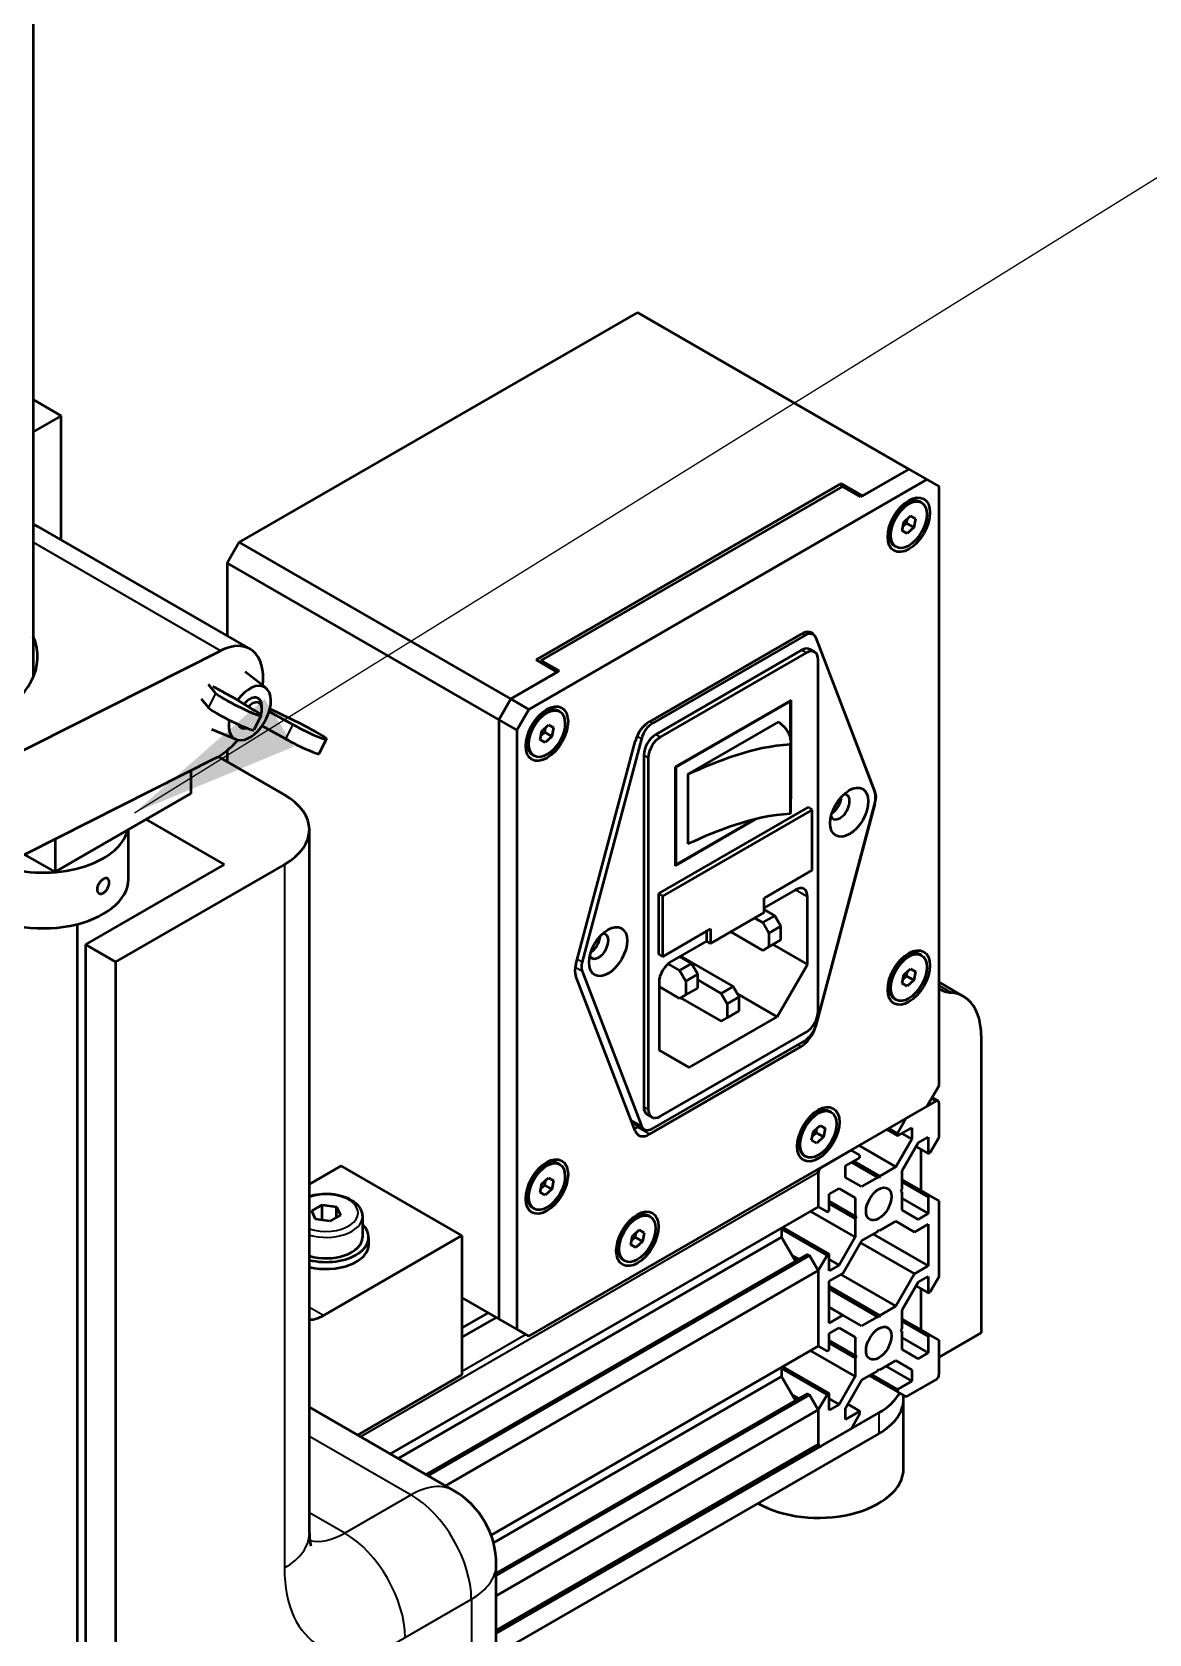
# Model space of a CAD drawing. Header units: millimetres. Extents: x -2015 to 3360, y -4745 to 2376.
# Drawn here: x 1984.5 to 2115.4, y 682.3 to 870.1 of the extents above; entities that cross this region are included whole.
import ezdxf

# ---------------------------------------------------------------- set-up
doc = ezdxf.new("R2010")
doc.units = ezdxf.units.MM
doc.header["$LTSCALE"] = 8
for name, color, linetype, lineweight in [('Symbol (ISO)', 7, 'Continuous', 25), ('Visible (ISO)', 7, 'Continuous', 50), ('Visible Narrow (ISO)', 7, 'Continuous', 35)]:
    doc.layers.add(name, color=color, linetype=linetype, lineweight=lineweight)
doc.styles.add('Note Text (ISO)', font='tahoma.ttf')
doc.dimstyles.new('Default - Method 1b (ISO)$7', dxfattribs={"dimscale": 8, "dimtxt": 3.5, "dimasz": 2.5, "dimexe": 3.175, "dimexo": 0, "dimgap": 0.762, "dimtad": 1, "dimtoh": 1, "dimrnd": 1e-08, "dimtxsty": 'Note Text (ISO)', "dimcen": 0.09, "dimdle": 10, "dimclrd": 256, "dimclre": 256, "dimclrt": 256, "dimazin": 2, "dimtfac": 1, "dimtmove": 0, "dimatfit": 3, "dimfxl": 1, "dimtolj": 1, "dimlwd": -1, "dimlwe": -1, "dimarcsym": 0})

msp = doc.modelspace()

# ---------------------------------------------------------------- linework, layer by layer
at = {"layer": 'Visible (ISO)'}
for p, q in [((1984.62, 882.47), (1984.62, 794.47)), ((2055.45, 837.25), (2008.78, 810.31)), ((2055.45, 837.25), (2087.27, 818.88)), ((1984.62, 827.03), (1987.9, 825.13)), ((1987.9, 825.13), (1984.62, 823.24)), ((1987.9, 810.56), (1987.9, 825.13)), ((2087.27, 818.88), (2081.61, 815.62)), ((2087.27, 818.88), (2081.83, 815.74)), ((2087.27, 818.88), (2089.39, 817.66)), ((2089.39, 817.66), (2042.72, 790.71)), ((2043.57, 796.51), (2079.35, 817.17)), ((2079.49, 816.84), (2044.14, 796.43)), ((2079.35, 817.17), (2081.83, 815.74)), ((2079.35, 817.17), (2079.35, 816.76)), ((2081.61, 815.62), (2079.49, 816.84)), ((2089.39, 817.66), (2090.81, 816.84)), ((2090.81, 746.62), (2090.81, 816.84)), ((2088.77, 814.95), (2088.63, 815.03)), ((2086.27, 814.39), (2087.13, 814.88)), ((2086.51, 814.52), (2086.44, 814.56)), ((2086.68, 812.67), (2087.47, 813.38)), ((2087.47, 813.38), (2088.06, 813.06)), ((2088.06, 813.06), (2087.86, 812.04)), ((1985.29, 812.07), (2010.04, 797.78)), ((2085.01, 811.93), (2084.94, 811.97)), ((2085.01, 812.2), (2085.01, 811.21)), ((2086.49, 811.64), (2086.68, 812.67)), ((2087.07, 811.32), (2086.49, 811.66)), ((2087.07, 811.32), (2086.49, 811.64)), ((2086.58, 812.14), (2087.01, 812.53)), ((2087.01, 812.53), (2087.11, 813.06)), ((2087.86, 812.04), (2087.01, 812.53)), ((2087.86, 812.04), (2087.07, 811.32)), ((2008.78, 810.31), (2007.37, 807.86)), ((2040.6, 791.94), (2008.78, 810.31)), ((2085.77, 809.75), (2085.63, 809.84)), ((2007.37, 807.86), (2007.37, 799.33)), ((2007.37, 807.86), (2039.19, 789.49)), ((2056.85, 789.26), (2074.66, 799.54)), ((2075.06, 799.39), (2057.24, 789.1)), ((2076.06, 799.49), (2075.55, 799.78)), ((2076.33, 799.16), (2083.27, 781.04)), ((2083.34, 780.96), (2076.39, 799.08)), ((2006.63, 797.59), (1974.87, 781.59)), ((2046.05, 795.08), (2043.57, 796.51)), ((2044.14, 796.43), (2046.26, 795.21)), ((2044.14, 796.43), (2044.14, 796.19)), ((2074.69, 797.64), (2057.61, 787.78)), ((2075.22, 797.34), (2058.14, 787.48)), ((2076.22, 797.44), (2075.69, 797.74)), ((2076.64, 755.33), (2076.64, 796.52)), ((2011.89, 793.23), (2009.45, 795.11)), ((2046.26, 795.21), (2040.6, 791.94)), ((2046.05, 795.08), (2040.6, 791.94)), ((2006, 792.61), (2005.15, 793.62)), ((2004.3, 791.93), (2005.15, 790.92)), ((2008.22, 792.01), (2010.61, 790.56)), ((2011.43, 790.75), (2011.43, 791.1)), ((2016.06, 788.96), (2012.37, 790.76)), ((2040.6, 791.94), (2039.19, 789.49)), ((2039.19, 789.49), (2040.6, 791.94)), ((2042.72, 790.71), (2040.6, 791.94)), ((2041.31, 788.27), (2042.72, 790.71)), ((2046.34, 790.45), (2046.2, 790.54)), ((2073.47, 791.81), (2059.89, 783.98)), ((2073.4, 791.69), (2059.97, 783.94)), ((2073.33, 791.73), (2073.4, 791.69)), ((2073.4, 787.15), (2073.4, 791.69)), ((2073.47, 780.22), (2073.47, 791.81)), ((2011.33, 789.99), (2010.48, 788.3)), ((2014.19, 787.26), (2011.44, 788.78)), ((2012.29, 790.47), (2015.04, 788.95)), ((2039.19, 789.49), (2041.31, 788.27)), ((2039.19, 789.49), (2039.19, 719.27)), ((2039.19, 789.49), (2039.19, 719.27)), ((2043.84, 789.89), (2044.7, 790.39)), ((2044.08, 790.03), (2044.01, 790.07)), ((2044.26, 788.17), (2045.04, 788.89)), ((2045.04, 788.89), (2045.63, 788.57)), ((2071.99, 789.24), (2061.38, 783.12)), ((2008.4, 787.18), (2005.55, 788.36)), ((2018.16, 785.52), (2019.01, 787.21)), ((2041.31, 788.27), (2041.31, 718.05)), ((2042.58, 787.43), (2042.51, 787.47)), ((2042.58, 787.71), (2042.58, 786.71)), ((2044.06, 787.14), (2044.26, 788.17)), ((2044.65, 786.83), (2044.06, 787.16)), ((2044.65, 786.83), (2044.06, 787.14)), ((2044.15, 787.64), (2044.58, 788.03)), ((2044.58, 788.03), (2044.68, 788.56)), ((2045.43, 787.54), (2044.58, 788.03)), ((2045.43, 787.54), (2044.65, 786.83)), ((2045.63, 788.57), (2045.43, 787.54)), ((2048.24, 760.81), (2055.19, 786.95)), ((2055.92, 787.26), (2048.97, 761.12)), ((2073.42, 778.7), (2073.42, 786.87)), ((1974.2, 768.98), (2005.95, 784.98)), ((2014.07, 780.7), (2006.31, 785.18)), ((2007.37, 785.92), (2007.37, 784.57)), ((2043.34, 785.26), (2043.2, 785.34)), ((2056.2, 785.33), (2056.2, 744.14)), ((2056.73, 785.03), (2056.73, 743.84)), ((2073.41, 778.47), (2073.41, 786.63)), ((2003.11, 783.55), (2003.11, 780.84)), ((2059.89, 783.98), (2059.89, 772.38)), ((2059.89, 783.98), (2059.97, 783.94)), ((2059.97, 783.94), (2059.97, 772.5)), ((2061.38, 783.12), (2061.38, 774.95)), ((1987.2, 771.65), (2003.11, 780.84)), ((2073.42, 780.25), (2073.47, 780.22)), ((2073.42, 780.19), (2073.47, 780.22)), ((2083.27, 779.65), (2076.33, 753.51)), ((2076.39, 753.71), (2083.34, 779.85)), ((1997.86, 777.81), (2006.99, 772.54)), ((2075.46, 779.24), (2057.91, 769.11)), ((2075.95, 778.95), (2058.4, 768.82)), ((2059.89, 772.38), (2069.39, 777.87)), ((2059.97, 772.5), (2069.15, 777.81)), ((2075.95, 778.95), (2075.46, 779.24)), ((2075.95, 771.85), (2075.95, 778.95)), ((1987.2, 775.53), (1987.2, 771.65)), ((1995.78, 770.82), (1995.78, 776.61)), ((2016.99, 694.15), (2016.99, 776.62)), ((1987.2, 771.65), (1983.61, 773.72)), ((2006.99, 772.54), (1990.73, 763.15)), ((2014.07, 772.54), (1994.27, 761.11)), ((2059.89, 772.55), (2059.97, 772.5)), ((2070.32, 768.6), (2075.95, 771.85)), ((2057.91, 769.11), (2057.91, 762)), ((2058.4, 768.82), (2057.91, 769.11)), ((2058.4, 768.82), (2058.4, 761.72)), ((2073.97, 769.56), (2070.32, 767.46)), ((2070.32, 766.89), (2070.32, 768.6)), ((2075.38, 760.81), (2075.38, 768.74)), ((2064.03, 763.25), (2070.32, 766.89)), ((2069.22, 766.25), (2070.14, 765.72)), ((2070.14, 765.72), (2071.55, 766.53)), ((2070.32, 767.24), (2071.55, 766.53)), ((2071.55, 766.53), (2072.26, 765.31)), ((1989.78, 765.53), (1989.78, 674.94)), ((2058.4, 761.72), (2064.03, 764.97)), ((2063.54, 764.68), (2063.54, 763.54)), ((2064.03, 764.97), (2064.03, 763.25)), ((2066.39, 764.62), (2070.14, 762.45)), ((2070.85, 764.49), (2070.14, 765.72)), ((2072.26, 765.31), (2070.85, 764.49)), ((2070.85, 764.49), (2070.85, 762.86)), ((2072.26, 763.68), (2072.26, 765.31)), ((1990.73, 763.15), (1990.73, 619.44)), ((1990.73, 763.15), (1994.27, 761.11)), ((2063.54, 763.54), (2059.4, 761.15)), ((2064.03, 763.25), (2063.54, 763.54)), ((2070.14, 762.45), (2070.85, 762.86)), ((2070.85, 762.86), (2072.26, 763.68)), ((2071.34, 763.14), (2075.38, 760.81)), ((1994.27, 761.11), (1994.27, 617.4)), ((2058.4, 761.72), (2057.91, 762)), ((2059.03, 760.88), (2060.4, 760.1)), ((2060.4, 761.73), (2061.81, 760.91)), ((2060.4, 760.1), (2061.81, 760.91)), ((2060.52, 761.8), (2066.68, 758.24)), ((2061.81, 760.91), (2062.52, 759.69)), ((2071.85, 754.68), (2075.38, 760.81)), ((2086.27, 761.31), (2087.13, 761.81)), ((2086.51, 761.45), (2086.44, 761.49)), ((2088.77, 761.88), (2088.63, 761.96)), ((2055.19, 741.31), (2048.24, 759.42)), ((2048.97, 760.01), (2055.92, 741.89)), ((2057.99, 758.7), (2057.99, 750.77)), ((2061.11, 758.87), (2060.4, 760.1)), ((2062.52, 759.69), (2061.11, 758.87)), ((2061.11, 758.87), (2061.11, 757.24)), ((2062.52, 758.05), (2062.52, 759.69)), ((2062.52, 759.01), (2065.27, 757.42)), ((2085.01, 758.85), (2084.94, 758.89)), ((2085.01, 759.13), (2085.01, 758.14)), ((2086.49, 758.57), (2086.68, 759.6)), ((2086.58, 759.06), (2087.01, 759.45)), ((2086.68, 759.6), (2087.47, 760.31)), ((2087.01, 759.45), (2087.11, 759.98)), ((2087.86, 758.96), (2087.01, 759.45)), ((2087.86, 758.96), (2087.07, 758.25)), ((2087.47, 760.31), (2088.06, 759.99)), ((2088.06, 759.99), (2087.86, 758.96)), ((2090.81, 758.73), (2093.68, 757.06)), ((2057.99, 758.22), (2060.4, 756.83)), ((2060.4, 756.83), (2061.11, 757.24)), ((2060.52, 756.9), (2065.27, 754.15)), ((2061.11, 757.24), (2062.52, 758.05)), ((2065.27, 757.42), (2066.68, 758.24)), ((2065.98, 756.2), (2065.27, 757.42)), ((2067.39, 757.01), (2065.98, 756.2)), ((2066.68, 758.24), (2067.39, 757.01)), ((2067.18, 757.38), (2071.85, 754.68)), ((2067.39, 755.38), (2067.39, 757.01)), ((2085.77, 756.68), (2085.63, 756.76)), ((2087.07, 758.25), (2086.49, 758.59)), ((2087.07, 758.25), (2086.49, 758.57)), ((2065.98, 756.2), (2065.98, 754.56)), ((2065.98, 754.56), (2067.39, 755.38)), ((2061.52, 748.72), (2071.85, 754.68)), ((2065.27, 754.15), (2065.98, 754.56)), ((2074.66, 751.21), (2056.85, 740.92)), ((2057.24, 741.58), (2075.06, 751.87)), ((2058.14, 743.02), (2075.22, 752.88)), ((2095.76, 752.49), (2095.76, 717.64)), ((2057.99, 750.77), (2061.52, 748.72)), ((2090.81, 746.62), (2089.39, 744.17)), ((2042.72, 717.23), (2089.39, 744.17)), ((2078.16, 743.51), (2078.02, 743.59)), ((2090.45, 744.79), (2086.97, 742.78)), ((2090, 745.22), (2090.7, 744.81)), ((2090.81, 740.57), (2090.81, 744.58)), ((2056.24, 741.48), (2054.83, 742.3)), ((2055.62, 741.84), (2055.43, 741.74)), ((2057.14, 742.92), (2056.61, 743.23)), ((2075.66, 742.94), (2076.52, 743.44)), ((2075.9, 743.08), (2075.83, 743.12)), ((2076.08, 741.22), (2076.86, 741.94)), ((2076.86, 741.94), (2077.45, 741.62)), ((2086.97, 742.78), (2085.94, 741)), ((2074.4, 740.48), (2074.33, 740.52)), ((2074.4, 740.76), (2074.4, 739.77)), ((2075.88, 740.2), (2076.08, 741.22)), ((2076.47, 739.88), (2075.88, 740.22)), ((2076.47, 739.88), (2075.88, 740.2)), ((2075.97, 740.69), (2076.4, 741.08)), ((2076.4, 741.08), (2076.5, 741.61)), ((2077.25, 740.59), (2076.4, 741.08)), ((2077.25, 740.59), (2076.47, 739.88)), ((2077.45, 741.62), (2077.25, 740.59)), ((2084.67, 741.45), (2085.94, 740.71)), ((2084.92, 741.59), (2085.94, 741)), ((2087.62, 740.35), (2085.74, 737.09)), ((2085.94, 740.71), (2087.62, 741.68)), ((2085.94, 741), (2085.94, 740.71)), ((2086.46, 741.01), (2087.62, 740.35)), ((2086.49, 736.65), (2088.37, 739.91)), ((2087.62, 741.68), (2087.62, 740.35)), ((2088.37, 739.91), (2089.53, 740.58)), ((2089.53, 740.58), (2089.53, 738.64)), ((2089.78, 738.78), (2090.81, 740.57)), ((2075.16, 738.31), (2075.02, 738.39)), ((2080.5, 739.04), (2077.02, 737.03)), ((2079.85, 737.19), (2081.53, 738.16)), ((2081.53, 738.44), (2080.5, 739.04)), ((2081.43, 739.58), (2085.74, 737.09)), ((2081.53, 738.16), (2081.53, 738.44)), ((2088.11, 739.46), (2089.53, 738.64)), ((2088.68, 739.13), (2088.68, 734.31)), ((2089.53, 738.64), (2089.78, 738.78)), ((2016.99, 735.04), (2020.73, 737.19)), ((2034.87, 729.03), (2020.73, 737.19)), ((2043.84, 736.82), (2044.7, 737.32)), ((2044.08, 736.96), (2044.01, 737)), ((2046.34, 737.38), (2046.2, 737.46)), ((2076.66, 736.42), (2076.66, 732.4)), ((2076.66, 736.42), (2076.66, 732.4)), ((2079.85, 735.85), (2079.85, 737.19)), ((2080.55, 737.6), (2083.59, 735.85)), ((2080.84, 737.76), (2083.88, 736.01)), ((2085.74, 737.09), (2083.88, 736.01)), ((2086.49, 734.5), (2086.49, 736.65)), ((2042.58, 734.36), (2042.51, 734.4)), ((2042.58, 734.64), (2042.58, 733.64)), ((2044.06, 734.07), (2044.26, 735.1)), ((2044.15, 734.57), (2044.58, 734.96)), ((2044.26, 735.1), (2045.04, 735.81)), ((2044.58, 734.96), (2044.68, 735.49)), ((2045.43, 734.47), (2044.58, 734.96)), ((2045.43, 734.47), (2044.65, 733.76)), ((2045.04, 735.81), (2045.63, 735.5)), ((2045.63, 735.5), (2045.43, 734.47)), ((2077.94, 733.89), (2079.1, 734.56)), ((2079.1, 734.56), (2080.98, 733.47)), ((2081.73, 734.77), (2079.85, 735.85)), ((2083.59, 735.85), (2081.73, 734.77)), ((2083.74, 735.76), (2083.59, 735.85)), ((2083.88, 736.01), (2083.74, 735.76)), ((2086.35, 734.25), (2086.49, 734.5)), ((2086.49, 734.17), (2086.35, 734.25)), ((2086.49, 735.58), (2089.78, 733.68)), ((2086.49, 735.29), (2089.53, 733.54)), ((2017.29, 731.94), (2018.51, 732.65)), ((2018.51, 732.65), (2020.18, 732.39)), ((2018.51, 730.85), (2018.51, 732.65)), ((2020.18, 732.39), (2020.63, 731.42)), ((2020.18, 731.16), (2020.18, 732.39)), ((2076.66, 732.4), (2026.48, 703.43)), ((2044.65, 733.76), (2044.06, 734.09)), ((2044.65, 733.76), (2044.06, 734.07)), ((2076.66, 732.4), (2077.69, 731.81)), ((2077.94, 731.95), (2077.94, 733.89)), ((2077.94, 733.07), (2080.98, 731.31)), ((2077.94, 732.74), (2080.98, 730.99)), ((2080.98, 733.47), (2080.98, 731.31)), ((2086.49, 732.02), (2086.49, 734.17)), ((2086.49, 733.36), (2089.53, 731.6)), ((2089.78, 733.68), (2089.53, 733.54)), ((2089.53, 733.54), (2089.53, 731.6)), ((2090.81, 733.09), (2089.78, 733.68)), ((2090.81, 724.24), (2090.81, 733.09)), ((2017.73, 730.97), (2017.29, 731.94)), ((2019.41, 730.71), (2017.73, 730.97)), ((2020.63, 731.42), (2019.41, 730.71)), ((2023.21, 731.27), (2023.21, 728.82)), ((2043.34, 732.19), (2043.2, 732.27)), ((2054.45, 730.69), (2055.31, 731.19)), ((2054.69, 730.83), (2054.62, 730.87)), ((2056.95, 731.26), (2056.81, 731.34)), ((2075.73, 731.86), (2080.98, 728.83)), ((2077.69, 731.81), (2077.94, 731.95)), ((2080.98, 731.31), (2081.12, 731.23)), ((2081.12, 731.23), (2080.98, 730.99)), ((2080.98, 730.99), (2080.98, 728.83)), ((2083.88, 729.64), (2085.74, 730.72)), ((2085.74, 730.72), (2087.93, 729.45)), ((2088.37, 730.93), (2086.49, 732.02)), ((2089.53, 731.6), (2088.37, 730.93)), ((2018.66, 719.66), (2034.87, 729.03)), ((2023.96, 728), (2023.96, 728.82)), ((2072.35, 728.83), (2027.42, 702.89)), ((2034.87, 729.03), (2034.87, 712.7)), ((2054.67, 727.95), (2054.86, 728.98)), ((2054.76, 728.45), (2055.19, 728.83)), ((2054.86, 728.98), (2055.65, 729.69)), ((2055.19, 728.83), (2055.29, 729.37)), ((2056.04, 728.35), (2055.19, 728.83)), ((2055.65, 729.69), (2056.24, 729.37)), ((2056.24, 729.37), (2056.04, 728.35)), ((2072.35, 729.91), (2072.35, 728.83)), ((2072.35, 729.79), (2077.69, 726.7)), ((2072.35, 728.83), (2073.97, 726.02)), ((2072.49, 729.99), (2077.94, 726.84)), ((2080.98, 728.83), (2079.1, 725.57)), ((2081.73, 728.4), (2083.59, 729.48)), ((2083.1, 729.19), (2089.53, 725.48)), ((2083.59, 729.48), (2083.74, 729.72)), ((2083.74, 729.72), (2083.88, 729.64)), ((2087.93, 729.45), (2089.53, 730.38)), ((2089.53, 730.38), (2089.53, 725.48)), ((2075.39, 726.84), (2030.66, 701.02)), ((2075.64, 726.7), (2030.9, 700.88)), ((2053.19, 728.24), (2053.12, 728.27)), ((2053.19, 728.51), (2053.19, 727.52)), ((2055.25, 727.63), (2054.67, 727.97)), ((2055.25, 727.63), (2054.67, 727.95)), ((2056.04, 728.35), (2055.25, 727.63)), ((2073.58, 726.7), (2074.36, 726.25)), ((2075.39, 726.84), (2075.64, 726.7)), ((2075.64, 726.7), (2076.66, 724.92)), ((2077.69, 726.7), (2076.66, 724.92)), ((2077.94, 726.84), (2077.69, 726.7)), ((2077.94, 724.9), (2077.94, 726.84)), ((2079.54, 724.6), (2081.73, 728.4)), ((2081.61, 728.2), (2087.93, 724.55)), ((2076.66, 724.92), (2032.96, 699.69)), ((2053.95, 726.06), (2053.81, 726.14)), ((2076.66, 724.92), (2076.66, 716.07)), ((2076.66, 724.92), (2076.66, 716.07)), ((2077.94, 726.24), (2079.1, 725.57)), ((2079.1, 725.57), (2077.94, 724.9)), ((2089.53, 725.48), (2087.93, 724.55)), ((2077.94, 723.68), (2079.54, 724.6)), ((2077.94, 718.78), (2077.94, 723.68)), ((2077.94, 723.11), (2083.88, 719.68)), ((2079.31, 724.47), (2085.74, 720.76)), ((2087.93, 724.55), (2085.74, 720.76)), ((2086.49, 720.32), (2088.37, 723.58)), ((2088.11, 723.13), (2089.53, 722.31)), ((2088.37, 723.58), (2089.53, 724.25)), ((2089.53, 724.25), (2089.53, 722.31)), ((2089.78, 722.45), (2090.81, 724.24)), ((2039.19, 719.27), (2034.87, 721.76)), ((2083.59, 719.52), (2077.94, 722.78)), ((2088.68, 722.8), (2088.68, 717.98)), ((2089.53, 722.31), (2089.78, 722.45)), ((2037.96, 719.98), (2034.87, 718.2)), ((2038.89, 719.44), (2034.87, 717.12)), ((2041.31, 718.05), (2039.19, 719.27)), ((2077.94, 720.63), (2079.54, 719.7)), ((2079.54, 719.7), (2077.94, 718.78)), ((2081.73, 718.44), (2079.54, 719.7)), ((2083.59, 719.52), (2081.73, 718.44)), ((2083.74, 719.43), (2083.59, 719.52)), ((2083.88, 719.68), (2083.74, 719.43)), ((2085.74, 720.76), (2083.88, 719.68)), ((2086.49, 718.17), (2086.49, 720.32)), ((2086.49, 719.25), (2089.78, 717.35)), ((2042.72, 717.23), (2041.31, 718.05)), ((2077.94, 717.56), (2079.1, 718.23)), ((2077.94, 715.62), (2077.94, 717.56)), ((2079.1, 718.23), (2080.98, 717.14)), ((2086.35, 717.92), (2086.49, 718.17)), ((2086.49, 717.84), (2086.35, 717.92)), ((2086.49, 718.96), (2089.53, 717.21)), ((2086.49, 715.69), (2086.49, 717.84)), ((2089.78, 717.35), (2089.53, 717.21)), ((2090.81, 716.76), (2089.78, 717.35)), ((2090.81, 714.78), (2095.76, 717.64)), ((2076.66, 716.07), (2038.3, 693.92)), ((2075.73, 715.53), (2080.98, 712.5)), ((2076.66, 716.07), (2077.69, 715.48)), ((2077.69, 715.48), (2077.94, 715.62)), ((2077.94, 716.74), (2080.98, 714.98)), ((2077.94, 716.41), (2080.98, 714.66)), ((2080.98, 717.14), (2080.98, 714.98)), ((2086.49, 717.03), (2089.53, 715.27)), ((2088.37, 714.6), (2086.49, 715.69)), ((2089.53, 717.21), (2089.53, 715.27)), ((2090.81, 712.74), (2090.81, 716.76)), ((2072.35, 713.58), (2072.35, 712.5)), ((2072.49, 713.66), (2077.94, 710.51)), ((2080.98, 714.98), (2081.12, 714.9)), ((2081.12, 714.9), (2080.98, 714.66)), ((2080.98, 714.66), (2080.98, 712.5)), ((2083.88, 713.31), (2085.74, 714.39)), ((2084.58, 713.72), (2087.62, 711.96)), ((2085.74, 714.39), (2087.62, 713.3)), ((2089.53, 715.27), (2088.37, 714.6)), ((2034.87, 712.7), (2022.65, 705.64)), ((2072.35, 712.5), (2038.59, 693.01)), ((2072.35, 713.46), (2077.69, 710.37)), ((2072.35, 712.5), (2073.97, 709.69)), ((2080.98, 712.5), (2079.1, 709.24)), ((2079.85, 708.81), (2081.73, 712.07)), ((2081.73, 712.07), (2083.59, 713.15)), ((2082.66, 712.61), (2085.94, 710.71)), ((2082.9, 712.75), (2085.94, 710.99)), ((2083.59, 713.15), (2083.74, 713.39)), ((2083.74, 713.39), (2083.88, 713.31)), ((2087.62, 711.96), (2085.94, 710.99)), ((2086.97, 710.12), (2090.45, 712.13)), ((2087.62, 713.3), (2087.62, 711.96)), ((2075.39, 710.51), (2038.91, 689.45)), ((2075.64, 710.37), (2038.91, 689.17)), ((2073.58, 710.37), (2074.36, 709.92)), ((2075.39, 710.51), (2075.64, 710.37)), ((2075.64, 710.37), (2076.66, 708.59)), ((2077.69, 710.37), (2076.66, 708.59)), ((2077.94, 710.51), (2077.69, 710.37)), ((2077.94, 708.58), (2077.94, 710.51)), ((2077.94, 709.91), (2079.1, 709.24)), ((2085.94, 710.99), (2085.94, 710.71)), ((2085.94, 710.71), (2086.97, 710.12)), ((2086.66, 709.88), (2086.66, 710.3)), ((2086.66, 701.72), (2086.66, 709.88)), ((2016.99, 708.91), (2033.91, 699.14)), ((2076.66, 708.59), (2038.91, 686.8)), ((2038.91, 682.37), (2083.74, 708.25)), ((2076.66, 708.59), (2076.66, 704.57)), ((2076.66, 708.59), (2076.66, 704.57)), ((2079.1, 709.24), (2077.94, 708.58)), ((2079.85, 707.47), (2079.85, 708.81)), ((2081.53, 708.44), (2079.85, 707.47)), ((2080.11, 709.26), (2081.53, 708.44)), ((2080.5, 706.38), (2081.53, 708.16)), ((2081.53, 708.16), (2081.53, 708.44)), ((2077.02, 704.37), (2080.5, 706.38)), ((2038.91, 679.92), (2083.74, 705.8)), ((2076.56, 704.35), (2038.91, 682.61)), ((2076.63, 704.42), (2076.77, 704.35)), ((2038.91, 675.78), (2038.91, 690.48))]:
    msp.add_line(p, q, dxfattribs=at)
msp.add_arc((2028.91, 690.48), 10, 0, 60, dxfattribs=at)
for centre, major_axis in [((2087.27, 812.35), (-1.75, -3.03)), ((2087.27, 812.35), (1.5, 2.6)), ((2044.84, 787.86), (-1.75, -3.03)), ((2044.84, 787.86), (1.5, 2.6)), ((2080.29, 778.65), (-1.58, -2.73)), ((2052.01, 762.32), (-1.58, -2.73)), ((2087.27, 759.28), (-1.75, -3.03)), ((2087.27, 759.28), (1.5, 2.6)), ((2076.66, 740.91), (-1.75, -3.03)), ((2076.66, 740.91), (1.5, 2.6)), ((2044.84, 734.78), (-1.75, -3.03)), ((2044.84, 734.78), (1.5, 2.6)), ((2083.74, 732.74), (-1.05, -1.82)), ((2055.45, 728.66), (-1.75, -3.03)), ((2055.45, 728.66), (1.5, 2.6)), ((2083.74, 716.41), (-1.05, -1.82))]:
    msp.add_ellipse(centre, major_axis=major_axis, ratio=0.57735, dxfattribs=at)
for centre, major_axis, ratio, start_param, end_param in [((2087.13, 812.43), (-1.5, -2.6), 0.57735, 3.141593, 6.283185), ((2085.15, 813.58), (1, 1.73), 0.57735, 5.597955, 5.671163), ((2086.21, 812.96), (1, 1.73), 0.57735, 0.230587, 0.457762), ((1981.54, 805.58), (3.75, 6.5), 0.57735, 0, 0.164702), ((2086.21, 812.96), (-1, -1.73), 0.57735, 5.825423, 6.052598), ((2085.15, 813.58), (1, 1.73), 0.57735, 3.753615, 3.826823), ((2074.66, 797.5), (1.25, 2.17), 0.57735, 5.845592, 7.068583), ((1965.66, 797.59), (19.47, -1.04), 0.539555, 5.52758, 6.542008), ((2006.29, 791.29), (3.75, 6.5), 0.57735, 5.362442, 7.005092), ((2075.06, 797.75), (1, 1.73), 0.57735, 5.845592, 7.068583), ((2074.69, 796.01), (1, 1.73), 0.57735, 0, 0.785398), ((2075.22, 795.7), (1, 1.73), 0.57735, 5.497787, 7.068583), ((2008.65, 791.34), (2.68, -1.34), 0.083195, 3.333435, 7.078008), ((2010.01, 790.28), (1.75, 3.03), 0.57735, 4.814459, 7.685536), ((2007.8, 789.64), (-2.68, 1.34), 0.083195, 0.191842, 3.141593), ((2010.01, 790.28), (1, 1.73), 0.57735, 5.497787, 7.566562), ((2010.32, 790.11), (0.79, 1.36), 0.57735, 5.007436, 7.493958), ((2044.7, 787.94), (-1.5, -2.6), 0.57735, 3.141593, 6.283185), ((2010.01, 790.28), (-1.75, -3.03), 0.57735, 5.290921, 7.956051), ((2010.01, 790.28), (-1, -1.73), 0.57735, 5.860659, 6.840195), ((2016.33, 788.55), (2.68, -1.34), 0.083195, 4.252479, 7.997053), ((2042.72, 789.08), (1, 1.73), 0.57735, 5.597955, 5.671163), ((2043.78, 788.47), (1, 1.73), 0.57735, 0.230587, 0.457762), ((2056.85, 787.21), (1.25, 2.17), 0.57735, 0.785398, 2.00839), ((2057.24, 787.47), (-1, -1.73), 0.57735, 3.926991, 5.149982), ((2006.29, 791.29), (-3.75, -6.5), 0.57735, 0.721906, 1.237788), ((2015.48, 786.86), (2.68, -1.34), 0.083195, 4.252479, 6.283185), ((2043.78, 788.47), (-1, -1.73), 0.57735, 5.825423, 6.052598), ((2042.72, 789.08), (1, 1.73), 0.57735, 3.753615, 3.826823), ((2057.61, 786.15), (1, 1.73), 0.57735, 0.785398, 2.356194), ((2058.14, 785.84), (-1, -1.73), 0.57735, 3.926991, 5.497787), ((2006.99, 776.62), (10, 0), 0.57735, 5.497787, 7.068583), ((2079.2, 779.28), (-0.8, -1.39), 0.57735, 5.90998, 9.797983), ((2078.22, 779.84), (0.8, 1.39), 0.57735, 3.974119, 5.450659), ((2081.61, 779.38), (-1.25, -2.17), 0.57735, 2.00839, 2.703999), ((2082.01, 779.64), (1, 1.73), 0.57735, 5.149982, 5.845592), ((1985.78, 777.35), (10, 0), 0.57735, 4.19649, 6.144614), ((1985.78, 770.82), (10, 0), 0.57735, 3.785515, 6.283185), ((2073.97, 767.93), (1, 1.73), 0.57735, 5.497787, 7.068583), ((2050.91, 762.95), (-0.8, -1.39), 0.57735, 5.90998, 9.797983), ((2049.94, 763.52), (0.8, 1.39), 0.57735, 3.974119, 5.450659), ((2087.13, 759.36), (-1.5, -2.6), 0.57735, 3.141593, 6.283185), ((2049.9, 761.08), (1.25, 2.17), 0.57735, 2.00839, 2.703999), ((2050.3, 761.33), (-1, -1.73), 0.57735, 5.149982, 5.845592), ((2059.4, 759.52), (1, 1.73), 0.57735, 0.785398, 2.356194), ((2085.15, 760.5), (1, 1.73), 0.57735, 5.597955, 5.671163), ((2086.21, 759.89), (1, 1.73), 0.57735, 0.230587, 0.457762), ((2085.15, 760.5), (1, 1.73), 0.57735, 3.753615, 3.826823), ((2086.21, 759.89), (-1, -1.73), 0.57735, 5.825423, 6.052598), ((2095.76, 766.63), (-5, -8.66), 0.57735, 0.010001, 0.261799), ((2088.68, 748.4), (5, 8.66), 0.57735, 5.497787, 6.544985), ((2075.22, 754.51), (1, 1.73), 0.57735, 3.926991, 5.497787), ((2074.66, 753.25), (-1.25, -2.17), 0.57735, 0.785398, 2.00839), ((2075.06, 753.5), (1, 1.73), 0.57735, 3.926991, 5.149982), ((2057.61, 744.96), (-1, -1.73), 0.57735, 5.497787, 6.283185), ((2058.14, 744.65), (-1, -1.73), 0.57735, 5.497787, 7.068583), ((2076.52, 740.99), (-1.5, -2.6), 0.57735, 3.141593, 6.283185), ((2090.45, 744.38), (0.25, 0.433), 0.57735, 5.497787, 7.068583), ((2055.43, 743.78), (-1.25, -2.17), 0.57735, 0.585685, 0.785398), ((2057.24, 743.21), (-1, -1.73), 0.57735, 5.845592, 7.068583), ((2074.54, 742.13), (1, 1.73), 0.57735, 5.597955, 5.671163), ((2075.6, 741.52), (1, 1.73), 0.57735, 0.230587, 0.457762), ((2056.85, 742.96), (-1.25, -2.17), 0.57735, 5.845592, 7.068583), ((2075.6, 741.52), (-1, -1.73), 0.57735, 5.825423, 6.052598), ((2074.54, 742.13), (1, 1.73), 0.57735, 3.753615, 3.826823), ((2044.7, 734.87), (-1.5, -2.6), 0.57735, 3.141593, 6.283185), ((2042.72, 736.01), (1, 1.73), 0.57735, 5.597955, 5.671163), ((2043.78, 735.4), (1, 1.73), 0.57735, 0.230587, 0.457762), ((2076.31, 736.62), (0.25, -0.433), 0.57735, 0.785398, 1.570796), ((2077.02, 736.62), (-0.25, -0.433), 0.57735, 3.926991, 5.497787), ((2042.72, 736.01), (1, 1.73), 0.57735, 3.753615, 3.826823), ((2043.78, 735.4), (-1, -1.73), 0.57735, 5.825423, 6.052598), ((2055.31, 728.74), (-1.5, -2.6), 0.57735, 3.141593, 6.283185), ((2053.33, 729.89), (1, 1.73), 0.57735, 5.597955, 5.671163), ((2054.39, 729.27), (1, 1.73), 0.57735, 0.230587, 0.457762), ((2018.96, 728.82), (5, 0), 0.57735, 4.308452, 6.837996), ((2018.96, 728.82), (4.25, 0), 0.57735, 4.231687, 6.283185), ((2018.96, 728), (5, 0), 0.57735, 4.308452, 6.283185), ((2054.39, 729.27), (-1, -1.73), 0.57735, 5.825423, 6.052598), ((2053.33, 729.89), (1, 1.73), 0.57735, 3.753615, 3.826823), ((2018.66, 723.75), (-2.5, -4.33), 0.57735, 0.296042, 0.785398), ((2090.45, 712.54), (0.25, 0.433), 0.57735, 3.926991, 5.497787), ((2076.66, 712.33), (10, 0), 0.57735, 5.497787, 5.973531), ((2076.66, 709.88), (10, 0), 0.57735, 5.497787, 6.283185), ((2076.66, 709.88), (10, 0), 0.57735, 5.497787, 6.283185), ((2076.31, 704.78), (0.25, -0.433), 0.57735, 0, 0.785398), ((2077.02, 704.78), (-0.25, -0.433), 0.57735, 5.497787, 7.068583), ((2076.66, 701.72), (10, 0), 0.57735, 3.926991, 6.283185)]:
    msp.add_ellipse(centre, major_axis=major_axis, ratio=ratio, start_param=start_param, end_param=end_param, dxfattribs=at)
msp.add_rational_spline([(2005.69, 793.42), (2007.02, 792.68), (2008.22, 792.01)], [1.00067277576, 1.00180265171, 1.0004735734], degree=2, dxfattribs=at)
for points, degree in [([(2071.99, 789.24), (2073.54, 788.1), (2073.41, 786.63)], 2), ([(2061.38, 783.12), (2064.91, 784.67), (2068.83, 786.36), (2073.41, 786.63)], 3), ([(2073.41, 778.47), (2068.83, 778.19), (2064.91, 776.51), (2061.38, 774.95)], 3), ([(2073.41, 778.47), (2073.42, 778.59), (2073.42, 778.7)], 2)]:
    msp.add_open_spline(points, degree=degree, dxfattribs=at)
for points, knots in [([(1993.52, 770.43), (1993.52, 770.33), (1993.51, 770.21), (1993.44, 769.96), (1993.39, 769.84), (1993.28, 769.62), (1993.2, 769.5), (1993.03, 769.32), (1992.94, 769.24), (1992.76, 769.14), (1992.67, 769.1), (1992.49, 769.09), (1992.4, 769.11), (1992.27, 769.19), (1992.21, 769.25), (1992.13, 769.41), (1992.11, 769.51), (1992.11, 769.72), (1992.13, 769.84), (1992.21, 770.08), (1992.27, 770.2), (1992.4, 770.41), (1992.49, 770.52), (1992.67, 770.7), (1992.76, 770.77), (1992.94, 770.87), (1993.03, 770.91), (1993.2, 770.93), (1993.28, 770.91), (1993.39, 770.85), (1993.44, 770.79), (1993.51, 770.63), (1993.52, 770.54), (1993.52, 770.43)], [0, 0, 0, 0, 0.0376958, 0.0376958, 0.0753916, 0.0753916, 0.1130872, 0.1130872, 0.1507829, 0.1507829, 0.1884785, 0.1884785, 0.2261742, 0.2261742, 0.26387, 0.26387, 0.3015657, 0.3015657, 0.3392615, 0.3392615, 0.3769573, 0.3769573, 0.414653, 0.414653, 0.4523486, 0.4523486, 0.4900443, 0.4900443, 0.5277399, 0.5277399, 0.5654357, 0.5654357, 0.6031315, 0.6031315, 0.6031315, 0.6031315]), ([(2016.99, 733.64), (2017.18, 733.7), (2017.36, 733.75), (2017.99, 733.88), (2018.44, 733.93), (2019.35, 733.94), (2019.8, 733.9), (2020.67, 733.73), (2021.08, 733.61), (2021.83, 733.27), (2022.17, 733.07), (2022.71, 732.58), (2022.92, 732.3), (2023.16, 731.76), (2023.21, 731.52), (2023.21, 731.27)], [4.976992, 4.976992, 4.976992, 4.976992, 5.128362, 5.128362, 5.465903, 5.465903, 5.801708, 5.801708, 6.138953, 6.138953, 6.479102, 6.479102, 6.809075, 6.809075, 7.052483, 7.052483, 7.052483, 7.052483]), ([(2016.99, 694.15), (2016.99, 693.75), (2017.02, 693.42), (2017.1, 692.92), (2017.14, 692.76), (2017.18, 692.66), (2017.18, 692.65), (2017.18, 692.65)], [4.712389, 4.712389, 4.712389, 4.712389, 4.8694686, 4.8694686, 5.0265482, 5.0265482, 5.0928775, 5.0928775, 5.0928775, 5.0928775])]:
    msp.add_open_spline(points, degree=3, knots=knots, dxfattribs=at)
at = {"layer": 'Visible Narrow (ISO)'}
for p, q in [((1984.62, 810.3), (2006.63, 797.59)), ((2075.06, 799.39), (2074.73, 799.58)), ((2075.22, 797.34), (2074.69, 797.64)), ((2006, 792.61), (2005.15, 790.92)), ((2015.04, 788.95), (2014.19, 787.26)), ((2056.91, 789.29), (2057.24, 789.1)), ((2055.92, 787.26), (2055.4, 787.55)), ((2057.61, 787.78), (2058.14, 787.48)), ((2056.73, 785.03), (2056.2, 785.33)), ((2014.07, 772.54), (2014.07, 690.07)), ((2075.38, 768.74), (2073.97, 769.56)), ((2048.41, 761.44), (2048.97, 761.12)), ((2048.97, 760.01), (2048.17, 760.47)), ((2090.81, 758.33), (2092.22, 757.52)), ((2074.66, 751.21), (2074.29, 751.42)), ((2056.2, 744.14), (2056.73, 743.84)), ((2089.92, 745.09), (2090.45, 744.79)), ((2054.69, 742.6), (2055.92, 741.89)), ((2056.85, 740.92), (2055.43, 741.74)), ((2076.66, 736.42), (2023, 705.44)), ((2018.66, 719.66), (2016.99, 720.62)), ((2042.37, 717.43), (2034.87, 713.1)), ((2083.74, 708.25), (2083.74, 705.8)), ((2016.99, 705.53), (2028.91, 698.64)), ((2076.66, 704.57), (2038.91, 682.78)), ((2028.91, 698.64), (2021.14, 694.15)), ((2021.14, 694.15), (2016.99, 696.54)), ((2028.21, 681.9), (2035.99, 686.4)), ((2035.99, 686.4), (2035.99, 671.7))]:
    msp.add_line(p, q, dxfattribs=at)
for centre, major_axis, start_param, end_param in [((2086.04, 813.06), (-0.75, -1.3), 3.691439, 3.703252), ((2086.04, 813.06), (-0.75, -1.3), 5.721526, 5.733339), ((2043.61, 788.57), (-0.75, -1.3), 3.691439, 3.703252), ((2043.61, 788.57), (-0.75, -1.3), 5.721526, 5.733339), ((2086.04, 759.99), (-0.75, -1.3), 3.691439, 3.703252), ((2086.04, 759.99), (-0.75, -1.3), 5.721526, 5.733339), ((2075.43, 741.62), (-0.75, -1.3), 3.691439, 3.703252), ((2075.43, 741.62), (-0.75, -1.3), 5.721526, 5.733339), ((2043.61, 735.5), (-0.75, -1.3), 3.691439, 3.703252), ((2043.61, 735.5), (-0.75, -1.3), 5.721526, 5.733339), ((2018.96, 731.68), (3.75, 0), 4.160784, 8.405587), ((2018.96, 731.27), (4.25, 0), 4.231687, 6.283185), ((2054.22, 729.37), (-0.75, -1.3), 3.691439, 3.703252), ((2054.22, 729.37), (-0.75, -1.3), 5.721526, 5.733339), ((2028.91, 690.48), (5, 8.66), 0, 0.785398), ((2028.91, 690.48), (-5, 8.66), 3.926991, 5.497787), ((2006.99, 694.15), (10, 0), 5.497787, 6.283185), ((2021.14, 702.32), (-5, -8.66), 0.167906, 0.785398), ((2021.14, 685.99), (5, -8.66), 0.785398, 2.356194), ((2028.21, 698.23), (-10, -17.32), 5.497787, 7.068583), ((2028.91, 690.48), (10, 0), 5.497787, 6.283185)]:
    msp.add_ellipse(centre, major_axis=major_axis, ratio=0.57735, start_param=start_param, end_param=end_param, dxfattribs=at)

# ---------------------------------------------------------------- leaders
at = {"layer": 'Symbol (ISO)', "annotation_type": 0, "has_hookline": 1, "hookline_direction": 0, "text_width": 182.16}
msp.add_leader([(1996.49, 778.6), (2118.16, 854.14), (2138.16, 854.14)], dimstyle='Default - Method 1b (ISO)$7', override={"dimtad": 0}, dxfattribs=at)

doc.saveas('drawing.dxf')
